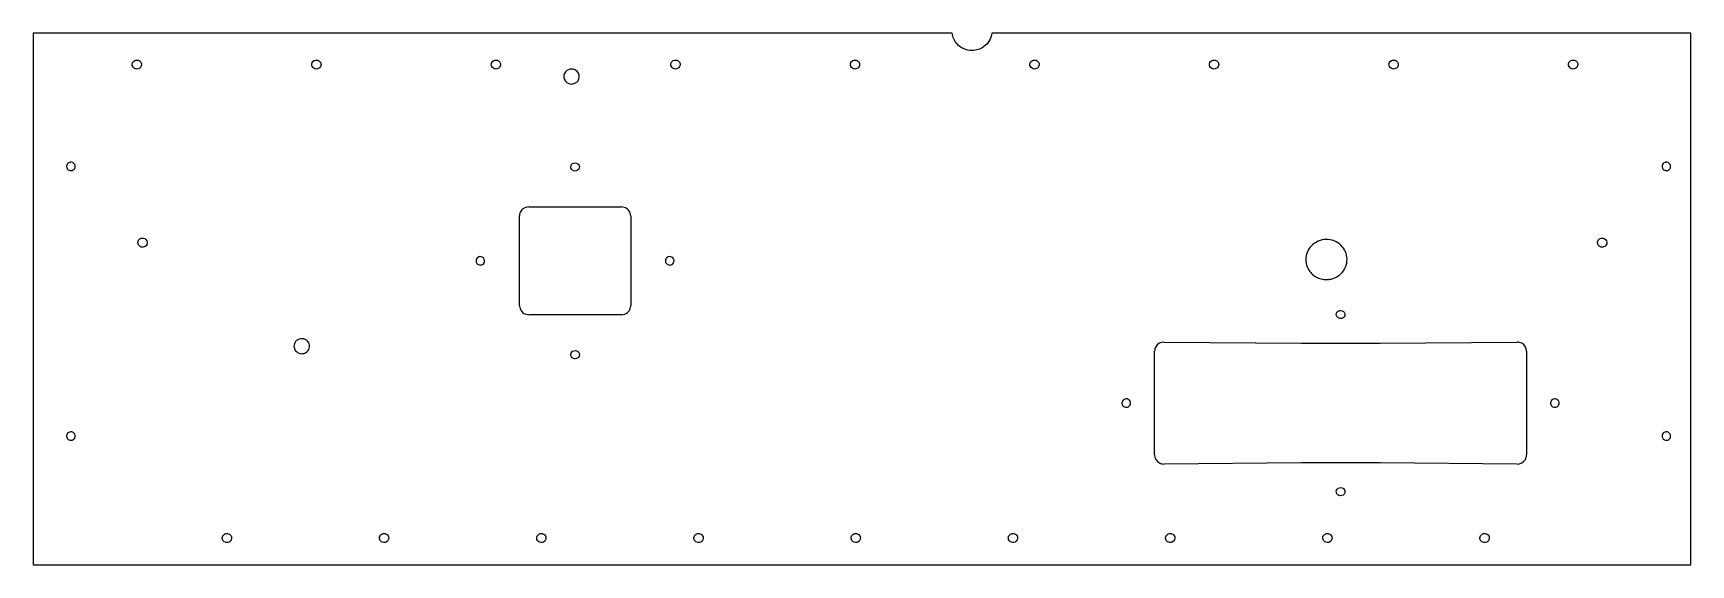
# Model space of a CAD drawing. Header units: millimetres. Extents: x -434 to 100, y -33 to 139.
import ezdxf

# ---------------------------------------------------------------- set-up
doc = ezdxf.new("R2010")
doc.units = ezdxf.units.MM
doc.layers.get('0').update_dxf_attribs({"linetype": 'CONTINUOUS'})

msp = doc.modelspace()

# ---------------------------------------------------------------- linework, layer by layer
for p, q in [((-137.74, 138.5), (-433.72, 138.5)), ((-433.72, 138.5), (-433.72, -32.86)), ((100.08, 138.5), (-125.05, 138.5)), ((100.08, -32.86), (100.08, 138.5)), ((-274.09, 82.5), (-244.29, 82.5)), ((-277.09, 50.67), (-277.09, 79.59)), ((-241.29, 79.59), (-241.29, 50.67)), ((-244.29, 47.75), (-274.09, 47.75)), ((-69.56, 38.94), (-25.4, 38.58)), ((-25.4, 38.58), (-25.4, 38.58)), ((-25.4, 38.58), (0, 38.58)), ((0, 38.58), (44.16, 38.94)), ((0, 38.58), (0, 38.58)), ((-72.58, 2.55), (-72.58, 36.03)), ((47.18, 36.03), (47.18, 2.55)), ((-25.4, 0), (-69.56, -0.36)), ((0, 0), (-25.4, 0)), ((-25.4, 0), (-25.4, 0)), ((44.16, -0.36), (0, 0)), ((0, 0), (0, 0)), ((-433.72, -32.86), (100.08, -32.86))]:
    msp.add_line(p, q)
for points, knots in [([(-131.39, 132.9), (-133.2, 132.9), (-135, 133.69), (-136.19, 135.01), (-137.06, 135.98), (-137.61, 137.22), (-137.74, 138.5)], [-3.141593, -3.141593, -3.141593, -3.141593, -2.28945, -2.28945, -2.28945, -1.663783, -1.663783, -1.663783, -1.663783]), ([(-125.05, 138.5), (-125.22, 136.76), (-126.2, 135.1), (-127.66, 134.07), (-128.74, 133.31), (-130.07, 132.9), (-131.39, 132.9)], [1.663783, 1.663783, 1.663783, 1.663783, 2.515925, 2.515925, 2.515925, 3.141593, 3.141593, 3.141593, 3.141593]), ([(-400.33, 126.93), (-399.91, 126.93), (-399.46, 127.13), (-399.18, 127.45), (-398.92, 127.76), (-398.79, 128.18), (-398.85, 128.58), (-398.9, 128.99), (-399.14, 129.36), (-399.49, 129.59), (-399.93, 129.89), (-400.54, 129.92), (-401.02, 129.68), (-401.62, 129.38), (-401.95, 128.69), (-401.79, 128.05), (-401.67, 127.56), (-401.29, 127.16), (-400.79, 127), (-400.64, 126.96), (-400.48, 126.93), (-400.33, 126.93)], [0, 0, 0, 0, 0.1257063, 0.1257063, 0.1257063, 0.2458451, 0.2458451, 0.2458451, 0.3664808, 0.3664808, 0.3664808, 0.5204317, 0.5204317, 0.5204317, 0.7122716, 0.7122716, 0.7122716, 0.8592485, 0.8592485, 0.8592485, 0.9041116, 0.9041116, 0.9041116, 0.9041116]), ([(-342.52, 126.93), (-342.1, 126.93), (-341.65, 127.13), (-341.37, 127.45), (-341.11, 127.76), (-340.98, 128.18), (-341.03, 128.58), (-341.09, 128.99), (-341.33, 129.36), (-341.68, 129.59), (-342.12, 129.89), (-342.72, 129.92), (-343.21, 129.68), (-343.81, 129.38), (-344.14, 128.69), (-343.98, 128.05), (-343.86, 127.56), (-343.47, 127.16), (-342.98, 127), (-342.83, 126.96), (-342.67, 126.93), (-342.52, 126.93)], [0, 0, 0, 0, 0.1257063, 0.1257063, 0.1257063, 0.2458451, 0.2458451, 0.2458451, 0.3664808, 0.3664808, 0.3664808, 0.5204317, 0.5204317, 0.5204317, 0.7122716, 0.7122716, 0.7122716, 0.8592485, 0.8592485, 0.8592485, 0.9041116, 0.9041116, 0.9041116, 0.9041116]), ([(-284.71, 126.93), (-284.29, 126.93), (-283.84, 127.13), (-283.56, 127.45), (-283.3, 127.76), (-283.17, 128.18), (-283.22, 128.58), (-283.28, 128.99), (-283.52, 129.36), (-283.86, 129.59), (-284.31, 129.89), (-284.91, 129.92), (-285.4, 129.68), (-286, 129.38), (-286.32, 128.69), (-286.17, 128.05), (-286.05, 127.56), (-285.66, 127.16), (-285.17, 127), (-285.01, 126.96), (-284.86, 126.93), (-284.71, 126.93)], [0, 0, 0, 0, 0.1257063, 0.1257063, 0.1257063, 0.2458451, 0.2458451, 0.2458451, 0.3664808, 0.3664808, 0.3664808, 0.5204317, 0.5204317, 0.5204317, 0.7122716, 0.7122716, 0.7122716, 0.8592485, 0.8592485, 0.8592485, 0.9041116, 0.9041116, 0.9041116, 0.9041116]), ([(-226.89, 126.93), (-226.48, 126.93), (-226.02, 127.13), (-225.75, 127.45), (-225.48, 127.76), (-225.35, 128.18), (-225.41, 128.58), (-225.46, 128.99), (-225.7, 129.36), (-226.05, 129.59), (-226.5, 129.89), (-227.1, 129.92), (-227.58, 129.68), (-228.19, 129.38), (-228.51, 128.69), (-228.35, 128.05), (-228.23, 127.56), (-227.85, 127.16), (-227.35, 127), (-227.2, 126.96), (-227.04, 126.93), (-226.89, 126.93)], [0, 0, 0, 0, 0.1257063, 0.1257063, 0.1257063, 0.2458451, 0.2458451, 0.2458451, 0.3664808, 0.3664808, 0.3664808, 0.5204317, 0.5204317, 0.5204317, 0.7122716, 0.7122716, 0.7122716, 0.8592485, 0.8592485, 0.8592485, 0.9041116, 0.9041116, 0.9041116, 0.9041116]), ([(-169.08, 126.93), (-168.66, 126.93), (-168.21, 127.13), (-167.93, 127.45), (-167.67, 127.76), (-167.54, 128.18), (-167.6, 128.58), (-167.65, 128.99), (-167.89, 129.36), (-168.24, 129.59), (-168.68, 129.89), (-169.29, 129.92), (-169.77, 129.68), (-170.37, 129.38), (-170.7, 128.69), (-170.54, 128.05), (-170.42, 127.56), (-170.04, 127.16), (-169.54, 127), (-169.39, 126.96), (-169.23, 126.93), (-169.08, 126.93)], [0, 0, 0, 0, 0.1257063, 0.1257063, 0.1257063, 0.2458451, 0.2458451, 0.2458451, 0.3664808, 0.3664808, 0.3664808, 0.5204317, 0.5204317, 0.5204317, 0.7122716, 0.7122716, 0.7122716, 0.8592485, 0.8592485, 0.8592485, 0.9041116, 0.9041116, 0.9041116, 0.9041116]), ([(-111.27, 126.93), (-110.85, 126.93), (-110.4, 127.13), (-110.12, 127.45), (-109.86, 127.76), (-109.73, 128.18), (-109.78, 128.58), (-109.84, 128.99), (-110.08, 129.36), (-110.43, 129.59), (-110.87, 129.89), (-111.47, 129.92), (-111.96, 129.68), (-112.56, 129.38), (-112.89, 128.69), (-112.73, 128.05), (-112.61, 127.56), (-112.22, 127.16), (-111.73, 127), (-111.58, 126.96), (-111.42, 126.93), (-111.27, 126.93)], [0, 0, 0, 0, 0.1257063, 0.1257063, 0.1257063, 0.2458451, 0.2458451, 0.2458451, 0.3664808, 0.3664808, 0.3664808, 0.5204317, 0.5204317, 0.5204317, 0.7122716, 0.7122716, 0.7122716, 0.8592485, 0.8592485, 0.8592485, 0.9041116, 0.9041116, 0.9041116, 0.9041116]), ([(-53.46, 126.93), (-53.04, 126.93), (-52.59, 127.13), (-52.31, 127.45), (-52.05, 127.76), (-51.92, 128.18), (-51.97, 128.58), (-52.03, 128.99), (-52.27, 129.36), (-52.61, 129.59), (-53.06, 129.89), (-53.66, 129.92), (-54.15, 129.68), (-54.75, 129.38), (-55.07, 128.69), (-54.92, 128.05), (-54.8, 127.56), (-54.41, 127.16), (-53.92, 127), (-53.76, 126.96), (-53.61, 126.93), (-53.46, 126.93)], [0, 0, 0, 0, 0.1257063, 0.1257063, 0.1257063, 0.2458451, 0.2458451, 0.2458451, 0.3664808, 0.3664808, 0.3664808, 0.5204317, 0.5204317, 0.5204317, 0.7122716, 0.7122716, 0.7122716, 0.8592485, 0.8592485, 0.8592485, 0.9041116, 0.9041116, 0.9041116, 0.9041116]), ([(4.36, 126.93), (4.77, 126.93), (5.23, 127.13), (5.5, 127.45), (5.77, 127.76), (5.9, 128.18), (5.84, 128.58), (5.79, 128.99), (5.55, 129.36), (5.2, 129.59), (4.75, 129.89), (4.15, 129.92), (3.67, 129.68), (3.06, 129.38), (2.74, 128.69), (2.9, 128.05), (3.02, 127.56), (3.4, 127.16), (3.9, 127), (4.05, 126.96), (4.21, 126.93), (4.36, 126.93)], [0, 0, 0, 0, 0.1257063, 0.1257063, 0.1257063, 0.2458451, 0.2458451, 0.2458451, 0.3664808, 0.3664808, 0.3664808, 0.5204317, 0.5204317, 0.5204317, 0.7122716, 0.7122716, 0.7122716, 0.8592485, 0.8592485, 0.8592485, 0.9041116, 0.9041116, 0.9041116, 0.9041116]), ([(62.17, 126.93), (62.59, 126.93), (63.04, 127.13), (63.32, 127.45), (63.58, 127.76), (63.71, 128.18), (63.65, 128.58), (63.6, 128.99), (63.36, 129.36), (63.01, 129.59), (62.57, 129.89), (61.96, 129.92), (61.48, 129.68), (60.88, 129.38), (60.55, 128.69), (60.71, 128.05), (60.83, 127.56), (61.21, 127.16), (61.71, 127), (61.86, 126.96), (62.02, 126.93), (62.17, 126.93)], [0, 0, 0, 0, 0.1257063, 0.1257063, 0.1257063, 0.2458451, 0.2458451, 0.2458451, 0.3664808, 0.3664808, 0.3664808, 0.5204317, 0.5204317, 0.5204317, 0.7122716, 0.7122716, 0.7122716, 0.8592485, 0.8592485, 0.8592485, 0.9041116, 0.9041116, 0.9041116, 0.9041116]), ([(-260.34, 126.93), (-259.44, 126.93), (-258.57, 126.42), (-258.14, 125.65), (-257.72, 124.89), (-257.76, 123.91), (-258.25, 123.18), (-258.74, 122.44), (-259.69, 122), (-260.59, 122.09), (-261.49, 122.18), (-262.31, 122.77), (-262.65, 123.57), (-263, 124.39), (-262.85, 125.38), (-262.27, 126.05), (-261.8, 126.6), (-261.08, 126.93), (-260.34, 126.93)], [-3.141593, -3.141593, -3.141593, -3.141593, -2.063444, -2.063444, -2.063444, -0.99433, -0.99433, -0.99433, 0.100521, 0.100521, 0.100521, 1.177002, 1.177002, 1.177002, 2.263244, 2.263244, 2.263244, 3.141593, 3.141593, 3.141593, 3.141593]), ([(-421.58, 94.18), (-421.98, 94.18), (-422.4, 94.37), (-422.66, 94.68), (-422.89, 94.95), (-423.01, 95.33), (-422.97, 95.68), (-422.93, 96.05), (-422.72, 96.42), (-422.4, 96.64), (-421.99, 96.93), (-421.42, 96.98), (-420.96, 96.76), (-420.39, 96.48), (-420.07, 95.83), (-420.22, 95.24), (-420.33, 94.77), (-420.69, 94.39), (-421.16, 94.24), (-421.3, 94.2), (-421.44, 94.18), (-421.58, 94.18)], [0, 0, 0, 0, 0.1192445, 0.1192445, 0.1192445, 0.2247723, 0.2247723, 0.2247723, 0.3380575, 0.3380575, 0.3380575, 0.4834267, 0.4834267, 0.4834267, 0.6636207, 0.6636207, 0.6636207, 0.8030527, 0.8030527, 0.8030527, 0.8438146, 0.8438146, 0.8438146, 0.8438146]), ([(-259.19, 94.06), (-258.62, 94.06), (-258.05, 94.44), (-257.87, 94.97), (-257.68, 95.48), (-257.89, 96.1), (-258.34, 96.42), (-258.81, 96.77), (-259.53, 96.78), (-260.02, 96.45), (-260.47, 96.14), (-260.7, 95.54), (-260.54, 95.03), (-260.38, 94.47), (-259.8, 94.06), (-259.19, 94.06)], [0.0337909, 0.0337909, 0.0337909, 0.0337909, 0.2073241, 0.2073241, 0.2073241, 0.375804, 0.375804, 0.375804, 0.5564197, 0.5564197, 0.5564197, 0.722354, 0.722354, 0.722354, 0.9028499, 0.9028499, 0.9028499, 0.9028499]), ([(92.18, 96.9), (92.58, 96.9), (93, 96.71), (93.26, 96.4), (93.49, 96.13), (93.61, 95.75), (93.57, 95.4), (93.53, 95.03), (93.32, 94.66), (93, 94.44), (92.59, 94.15), (92.02, 94.1), (91.56, 94.32), (90.99, 94.6), (90.67, 95.25), (90.82, 95.85), (90.93, 96.31), (91.29, 96.7), (91.76, 96.84), (91.9, 96.88), (92.04, 96.9), (92.18, 96.9)], [0, 0, 0, 0, 0.1192445, 0.1192445, 0.1192445, 0.2247723, 0.2247723, 0.2247723, 0.3380575, 0.3380575, 0.3380575, 0.4834267, 0.4834267, 0.4834267, 0.6636207, 0.6636207, 0.6636207, 0.8030527, 0.8030527, 0.8030527, 0.8438146, 0.8438146, 0.8438146, 0.8438146]), ([(-274.09, 82.5), (-274.76, 82.5), (-275.48, 82.25), (-276.01, 81.83), (-276.44, 81.48), (-276.77, 81.02), (-276.95, 80.49), (-277.05, 80.19), (-277.09, 79.88), (-277.09, 79.59)], [0, 0, 0, 0, 0.1983325, 0.1983325, 0.1983325, 0.3613393, 0.3613393, 0.3613393, 0.4521595, 0.4521595, 0.4521595, 0.4521595]), ([(-241.29, 79.59), (-241.29, 80.23), (-241.55, 80.95), (-241.99, 81.45), (-242.35, 81.87), (-242.83, 82.19), (-243.37, 82.36), (-243.68, 82.45), (-243.99, 82.5), (-244.29, 82.5)], [-0.4521595, -0.4521595, -0.4521595, -0.4521595, -0.2523864, -0.2523864, -0.2523864, -0.0901287, -0.0901287, -0.0901287, 0, 0, 0, 0]), ([(-398.48, 69.53), (-398.9, 69.53), (-399.35, 69.73), (-399.63, 70.04), (-399.89, 70.35), (-400.02, 70.78), (-399.97, 71.18), (-399.91, 71.58), (-399.68, 71.96), (-399.33, 72.19), (-399.08, 72.36), (-398.78, 72.45), (-398.48, 72.45)], [0, 0, 0, 0, 0.1255783, 0.1255783, 0.1255783, 0.2457084, 0.2457084, 0.2457084, 0.3664326, 0.3664326, 0.3664326, 0.4527677, 0.4527677, 0.4527677, 0.4527677]), ([(-398.48, 72.45), (-398.25, 72.45), (-398.02, 72.39), (-397.8, 72.29), (-397.2, 71.99), (-396.86, 71.29), (-397.02, 70.65), (-397.13, 70.17), (-397.52, 69.76), (-398.01, 69.6), (-398.16, 69.55), (-398.33, 69.53), (-398.48, 69.53)], [0.4527677, 0.4527677, 0.4527677, 0.4527677, 0.5197886, 0.5197886, 0.5197886, 0.712662, 0.712662, 0.712662, 0.8594676, 0.8594676, 0.8594676, 0.9055354, 0.9055354, 0.9055354, 0.9055354]), ([(-17.28, 59.07), (-18.4, 59.07), (-19.61, 59.38), (-20.64, 59.96), (-21.67, 60.55), (-22.49, 61.36), (-23.07, 62.37), (-23.56, 63.21), (-23.84, 64.16), (-23.91, 65.08), (-23.96, 65.82), (-23.89, 66.57), (-23.67, 67.31), (-23.38, 68.3), (-22.82, 69.24), (-22.12, 69.96), (-21.51, 70.6), (-20.75, 71.13), (-19.88, 71.49), (-19.07, 71.83), (-18.19, 72), (-17.35, 72.01), (-16.5, 72.02), (-15.59, 71.86), (-14.75, 71.52), (-13.94, 71.2), (-13.2, 70.71), (-12.61, 70.14), (-12.01, 69.57), (-11.5, 68.84), (-11.15, 68.05), (-10.82, 67.28), (-10.64, 66.44), (-10.63, 65.65), (-10.61, 64.8), (-10.78, 63.9), (-11.13, 63.07), (-11.5, 62.21), (-12.05, 61.44), (-12.71, 60.84), (-13.63, 60), (-14.89, 59.37), (-16.17, 59.16), (-16.54, 59.1), (-16.92, 59.07), (-17.28, 59.07)], [0, 0, 0, 0, 0.336515, 0.336515, 0.336515, 0.677244, 0.677244, 0.677244, 0.956588, 0.956588, 0.956588, 1.181331, 1.181331, 1.181331, 1.483923, 1.483923, 1.483923, 1.748884, 1.748884, 1.748884, 1.99823, 1.99823, 1.99823, 2.254887, 2.254887, 2.254887, 2.502271, 2.502271, 2.502271, 2.75461, 2.75461, 2.75461, 2.99761, 2.99761, 2.99761, 3.259939, 3.259939, 3.259939, 3.529905, 3.529905, 3.529905, 3.903896, 3.903896, 3.903896, 4.012135, 4.012135, 4.012135, 4.012135]), ([(71.52, 69.53), (71.1, 69.53), (70.65, 69.73), (70.37, 70.04), (70.11, 70.35), (69.98, 70.78), (70.03, 71.18), (70.09, 71.58), (70.32, 71.96), (70.67, 72.19), (70.92, 72.36), (71.22, 72.45), (71.52, 72.45)], [0, 0, 0, 0, 0.1255327, 0.1255327, 0.1255327, 0.2457326, 0.2457326, 0.2457326, 0.3665095, 0.3665095, 0.3665095, 0.4527677, 0.4527677, 0.4527677, 0.4527677]), ([(71.52, 72.45), (71.75, 72.45), (71.99, 72.39), (72.2, 72.29), (72.8, 71.99), (73.14, 71.29), (72.98, 70.65), (72.87, 70.17), (72.48, 69.76), (71.99, 69.6), (71.84, 69.55), (71.67, 69.53), (71.52, 69.53)], [0.4527677, 0.4527677, 0.4527677, 0.4527677, 0.5198097, 0.5198097, 0.5198097, 0.7126725, 0.7126725, 0.7126725, 0.8594794, 0.8594794, 0.8594794, 0.9055354, 0.9055354, 0.9055354, 0.9055354]), ([(-289.72, 63.77), (-290.12, 63.77), (-290.54, 63.96), (-290.8, 64.27), (-291.03, 64.54), (-291.15, 64.91), (-291.11, 65.26), (-291.07, 65.64), (-290.86, 66), (-290.54, 66.23), (-290.13, 66.51), (-289.56, 66.57), (-289.1, 66.34), (-288.53, 66.07), (-288.21, 65.42), (-288.36, 64.82), (-288.47, 64.36), (-288.83, 63.97), (-289.3, 63.83), (-289.44, 63.79), (-289.58, 63.77), (-289.72, 63.77)], [0, 0, 0, 0, 0.1192445, 0.1192445, 0.1192445, 0.2247723, 0.2247723, 0.2247723, 0.3380575, 0.3380575, 0.3380575, 0.4834267, 0.4834267, 0.4834267, 0.6636207, 0.6636207, 0.6636207, 0.8030527, 0.8030527, 0.8030527, 0.8438146, 0.8438146, 0.8438146, 0.8438146]), ([(-228.72, 63.77), (-229.12, 63.77), (-229.54, 63.96), (-229.8, 64.27), (-230.03, 64.54), (-230.15, 64.91), (-230.11, 65.26), (-230.07, 65.64), (-229.86, 66), (-229.54, 66.23), (-229.13, 66.51), (-228.56, 66.57), (-228.1, 66.34), (-227.53, 66.07), (-227.21, 65.42), (-227.36, 64.82), (-227.47, 64.36), (-227.83, 63.97), (-228.3, 63.83), (-228.44, 63.79), (-228.58, 63.77), (-228.72, 63.77)], [0, 0, 0, 0, 0.1192445, 0.1192445, 0.1192445, 0.2247723, 0.2247723, 0.2247723, 0.3380575, 0.3380575, 0.3380575, 0.4834267, 0.4834267, 0.4834267, 0.6636207, 0.6636207, 0.6636207, 0.8030527, 0.8030527, 0.8030527, 0.8438146, 0.8438146, 0.8438146, 0.8438146]), ([(-277.09, 50.67), (-277.09, 50.02), (-276.84, 49.31), (-276.4, 48.8), (-276.04, 48.38), (-275.56, 48.07), (-275.01, 47.89), (-274.71, 47.8), (-274.4, 47.75), (-274.09, 47.75)], [0.4526977, 0.4526977, 0.4526977, 0.4526977, 0.6524708, 0.6524708, 0.6524708, 0.8147285, 0.8147285, 0.8147285, 0.9048572, 0.9048572, 0.9048572, 0.9048572]), ([(-244.29, 47.75), (-243.63, 47.75), (-242.9, 48), (-242.38, 48.42), (-241.95, 48.77), (-241.62, 49.24), (-241.44, 49.77), (-241.34, 50.06), (-241.29, 50.37), (-241.29, 50.67)], [0.9048572, 0.9048572, 0.9048572, 0.9048572, 1.1031898, 1.1031898, 1.1031898, 1.2661965, 1.2661965, 1.2661965, 1.3570168, 1.3570168, 1.3570168, 1.3570168]), ([(-12.69, 46.49), (-12.12, 46.49), (-11.56, 46.86), (-11.37, 47.39), (-11.19, 47.89), (-11.37, 48.49), (-11.8, 48.82), (-12.27, 49.19), (-12.98, 49.22), (-13.48, 48.9), (-13.93, 48.61), (-14.17, 48.06), (-14.07, 47.55), (-13.95, 47), (-13.43, 46.56), (-12.85, 46.5), (-12.8, 46.49), (-12.75, 46.49), (-12.69, 46.49)], [0.0304172, 0.0304172, 0.0304172, 0.0304172, 0.2031014, 0.2031014, 0.2031014, 0.3680286, 0.3680286, 0.3680286, 0.5489223, 0.5489223, 0.5489223, 0.7089197, 0.7089197, 0.7089197, 0.8841744, 0.8841744, 0.8841744, 0.8996692, 0.8996692, 0.8996692, 0.8996692]), ([(-347.24, 35.18), (-347.85, 35.18), (-348.52, 35.44), (-348.96, 35.85), (-349.34, 36.2), (-349.62, 36.7), (-349.71, 37.21), (-349.79, 37.73), (-349.71, 38.25), (-349.46, 38.72), (-349.16, 39.28), (-348.66, 39.7), (-348.05, 39.91), (-347.42, 40.11), (-346.74, 40.07), (-346.14, 39.79), (-345.54, 39.5), (-345.09, 39), (-344.87, 38.39), (-344.66, 37.77), (-344.71, 37.11), (-345, 36.53), (-345.3, 35.96), (-345.8, 35.52), (-346.43, 35.31), (-346.69, 35.23), (-346.98, 35.18), (-347.24, 35.18)], [0, 0, 0, 0, 0.181886, 0.181886, 0.181886, 0.336648, 0.336648, 0.336648, 0.490626, 0.490626, 0.490626, 0.674581, 0.674581, 0.674581, 0.862468, 0.862468, 0.862468, 1.051874, 1.051874, 1.051874, 1.240576, 1.240576, 1.240576, 1.427353, 1.427353, 1.427353, 1.506954, 1.506954, 1.506954, 1.506954]), ([(-69.56, 38.94), (-70.63, 38.95), (-71.68, 38.36), (-72.2, 37.45), (-72.45, 37.02), (-72.58, 36.53), (-72.58, 36.03)], [0, 0, 0, 0, 0.3219023, 0.3219023, 0.3219023, 0.4751368, 0.4751368, 0.4751368, 0.4751368]), ([(47.18, 36.03), (47.18, 37.07), (46.57, 38.08), (45.63, 38.58), (45.18, 38.82), (44.67, 38.95), (44.16, 38.94)], [0, 0, 0, 0, 0.3217207, 0.3217207, 0.3217207, 0.4751628, 0.4751628, 0.4751628, 0.4751628]), ([(-259.19, 33.55), (-258.62, 33.55), (-258.06, 33.92), (-257.87, 34.45), (-257.69, 34.95), (-257.87, 35.55), (-258.3, 35.88), (-258.77, 36.25), (-259.48, 36.28), (-259.99, 35.96), (-260.43, 35.67), (-260.67, 35.12), (-260.57, 34.62), (-260.45, 34.06), (-259.93, 33.62), (-259.35, 33.56), (-259.3, 33.56), (-259.25, 33.55), (-259.19, 33.55)], [0.0304172, 0.0304172, 0.0304172, 0.0304172, 0.2031014, 0.2031014, 0.2031014, 0.3680286, 0.3680286, 0.3680286, 0.5489223, 0.5489223, 0.5489223, 0.7089197, 0.7089197, 0.7089197, 0.8841744, 0.8841744, 0.8841744, 0.8996692, 0.8996692, 0.8996692, 0.8996692]), ([(-81.72, 17.91), (-82.12, 17.91), (-82.54, 18.1), (-82.8, 18.4), (-83.03, 18.68), (-83.15, 19.05), (-83.11, 19.4), (-83.07, 19.78), (-82.86, 20.14), (-82.54, 20.36), (-82.13, 20.65), (-81.56, 20.7), (-81.1, 20.48), (-80.53, 20.21), (-80.21, 19.56), (-80.36, 18.96), (-80.47, 18.5), (-80.83, 18.11), (-81.3, 17.97), (-81.44, 17.93), (-81.58, 17.91), (-81.72, 17.91)], [0, 0, 0, 0, 0.1192445, 0.1192445, 0.1192445, 0.2247723, 0.2247723, 0.2247723, 0.3380575, 0.3380575, 0.3380575, 0.4834267, 0.4834267, 0.4834267, 0.6636207, 0.6636207, 0.6636207, 0.8030527, 0.8030527, 0.8030527, 0.8438146, 0.8438146, 0.8438146, 0.8438146]), ([(56.28, 17.91), (55.88, 17.91), (55.46, 18.1), (55.2, 18.4), (54.97, 18.68), (54.85, 19.05), (54.89, 19.4), (54.93, 19.78), (55.14, 20.14), (55.46, 20.36), (55.87, 20.65), (56.44, 20.7), (56.9, 20.48), (57.47, 20.21), (57.79, 19.56), (57.64, 18.96), (57.53, 18.5), (57.17, 18.11), (56.7, 17.97), (56.56, 17.93), (56.42, 17.91), (56.28, 17.91)], [0, 0, 0, 0, 0.1192445, 0.1192445, 0.1192445, 0.2247723, 0.2247723, 0.2247723, 0.3380575, 0.3380575, 0.3380575, 0.4834267, 0.4834267, 0.4834267, 0.6636207, 0.6636207, 0.6636207, 0.8030527, 0.8030527, 0.8030527, 0.8438146, 0.8438146, 0.8438146, 0.8438146]), ([(-421.58, 7.28), (-421.98, 7.28), (-422.4, 7.48), (-422.66, 7.78), (-422.89, 8.06), (-423.01, 8.43), (-422.97, 8.78), (-422.93, 9.16), (-422.72, 9.52), (-422.4, 9.74), (-421.99, 10.03), (-421.42, 10.08), (-420.96, 9.86), (-420.39, 9.59), (-420.07, 8.94), (-420.22, 8.34), (-420.33, 7.88), (-420.69, 7.49), (-421.16, 7.35), (-421.3, 7.3), (-421.44, 7.28), (-421.58, 7.28)], [0, 0, 0, 0, 0.1192445, 0.1192445, 0.1192445, 0.2247723, 0.2247723, 0.2247723, 0.3380575, 0.3380575, 0.3380575, 0.4834267, 0.4834267, 0.4834267, 0.6636207, 0.6636207, 0.6636207, 0.8030527, 0.8030527, 0.8030527, 0.8438146, 0.8438146, 0.8438146, 0.8438146]), ([(92.18, 10), (92.58, 10), (93, 9.81), (93.26, 9.5), (93.49, 9.23), (93.61, 8.86), (93.57, 8.51), (93.53, 8.13), (93.32, 7.77), (93, 7.54), (92.59, 7.26), (92.02, 7.2), (91.56, 7.43), (90.99, 7.7), (90.67, 8.35), (90.82, 8.95), (90.93, 9.41), (91.29, 9.8), (91.76, 9.94), (91.9, 9.98), (92.04, 10), (92.18, 10)], [0, 0, 0, 0, 0.1192445, 0.1192445, 0.1192445, 0.2247723, 0.2247723, 0.2247723, 0.3380575, 0.3380575, 0.3380575, 0.4834267, 0.4834267, 0.4834267, 0.6636207, 0.6636207, 0.6636207, 0.8030527, 0.8030527, 0.8030527, 0.8438146, 0.8438146, 0.8438146, 0.8438146]), ([(-72.58, 2.55), (-72.58, 1.51), (-71.97, 0.5), (-71.03, 0), (-70.58, -0.24), (-70.07, -0.37), (-69.56, -0.36)], [0, 0, 0, 0, 0.3217207, 0.3217207, 0.3217207, 0.4751628, 0.4751628, 0.4751628, 0.4751628]), ([(44.16, -0.36), (45.23, -0.37), (46.28, 0.22), (46.8, 1.13), (47.05, 1.56), (47.18, 2.05), (47.18, 2.55)], [0, 0, 0, 0, 0.3219023, 0.3219023, 0.3219023, 0.4751368, 0.4751368, 0.4751368, 0.4751368]), ([(-12.69, -10.6), (-12.12, -10.6), (-11.56, -10.23), (-11.37, -9.7), (-11.19, -9.2), (-11.37, -8.6), (-11.8, -8.27), (-12.27, -7.9), (-12.98, -7.87), (-13.48, -8.19), (-13.93, -8.48), (-14.17, -9.03), (-14.07, -9.54), (-13.95, -10.09), (-13.43, -10.53), (-12.85, -10.59), (-12.8, -10.6), (-12.75, -10.6), (-12.69, -10.6)], [0.0304172, 0.0304172, 0.0304172, 0.0304172, 0.2031014, 0.2031014, 0.2031014, 0.3680286, 0.3680286, 0.3680286, 0.5489223, 0.5489223, 0.5489223, 0.7089197, 0.7089197, 0.7089197, 0.8841744, 0.8841744, 0.8841744, 0.8996692, 0.8996692, 0.8996692, 0.8996692]), ([(-371.33, -22.76), (-371.75, -22.76), (-372.2, -22.96), (-372.48, -23.28), (-372.74, -23.58), (-372.87, -24.01), (-372.82, -24.41), (-372.76, -24.81), (-372.52, -25.19), (-372.18, -25.42), (-371.73, -25.71), (-371.13, -25.75), (-370.64, -25.51), (-370.04, -25.21), (-369.72, -24.51), (-369.87, -23.88), (-369.99, -23.39), (-370.38, -22.98), (-370.87, -22.83), (-371.03, -22.78), (-371.18, -22.76), (-371.33, -22.76)], [0, 0, 0, 0, 0.1257063, 0.1257063, 0.1257063, 0.2458449, 0.2458449, 0.2458449, 0.3664809, 0.3664809, 0.3664809, 0.5204329, 0.5204329, 0.5204329, 0.7122726, 0.7122726, 0.7122726, 0.8592485, 0.8592485, 0.8592485, 0.9041123, 0.9041123, 0.9041123, 0.9041123]), ([(-320.71, -22.76), (-321.13, -22.76), (-321.58, -22.96), (-321.86, -23.28), (-322.12, -23.58), (-322.25, -24.01), (-322.19, -24.41), (-322.14, -24.81), (-321.9, -25.19), (-321.55, -25.42), (-321.11, -25.71), (-320.5, -25.75), (-320.02, -25.51), (-319.42, -25.21), (-319.09, -24.51), (-319.25, -23.88), (-319.37, -23.39), (-319.75, -22.98), (-320.25, -22.83), (-320.4, -22.78), (-320.56, -22.76), (-320.71, -22.76)], [0, 0, 0, 0, 0.1257063, 0.1257063, 0.1257063, 0.2458449, 0.2458449, 0.2458449, 0.3664809, 0.3664809, 0.3664809, 0.5204329, 0.5204329, 0.5204329, 0.7122726, 0.7122726, 0.7122726, 0.8592485, 0.8592485, 0.8592485, 0.9041123, 0.9041123, 0.9041123, 0.9041123]), ([(-270.08, -22.76), (-270.5, -22.76), (-270.95, -22.96), (-271.23, -23.28), (-271.49, -23.58), (-271.62, -24.01), (-271.57, -24.41), (-271.51, -24.81), (-271.27, -25.19), (-270.93, -25.42), (-270.48, -25.71), (-269.88, -25.75), (-269.39, -25.51), (-268.79, -25.21), (-268.47, -24.51), (-268.62, -23.88), (-268.74, -23.39), (-269.13, -22.98), (-269.62, -22.83), (-269.78, -22.78), (-269.93, -22.76), (-270.08, -22.76)], [0, 0, 0, 0, 0.1257063, 0.1257063, 0.1257063, 0.2458449, 0.2458449, 0.2458449, 0.3664809, 0.3664809, 0.3664809, 0.5204329, 0.5204329, 0.5204329, 0.7122726, 0.7122726, 0.7122726, 0.8592485, 0.8592485, 0.8592485, 0.9041123, 0.9041123, 0.9041123, 0.9041123]), ([(-219.46, -22.76), (-219.88, -22.76), (-220.33, -22.96), (-220.61, -23.28), (-220.87, -23.58), (-221, -24.01), (-220.94, -24.41), (-220.89, -24.81), (-220.65, -25.19), (-220.3, -25.42), (-219.86, -25.71), (-219.25, -25.75), (-218.77, -25.51), (-218.17, -25.21), (-217.84, -24.51), (-218, -23.88), (-218.12, -23.39), (-218.5, -22.98), (-219, -22.83), (-219.15, -22.78), (-219.31, -22.76), (-219.46, -22.76)], [0, 0, 0, 0, 0.1257063, 0.1257063, 0.1257063, 0.2458449, 0.2458449, 0.2458449, 0.3664809, 0.3664809, 0.3664809, 0.5204329, 0.5204329, 0.5204329, 0.7122726, 0.7122726, 0.7122726, 0.8592485, 0.8592485, 0.8592485, 0.9041123, 0.9041123, 0.9041123, 0.9041123]), ([(-168.83, -22.76), (-169.25, -22.76), (-169.7, -22.96), (-169.98, -23.28), (-170.24, -23.58), (-170.37, -24.01), (-170.32, -24.41), (-170.26, -24.81), (-170.02, -25.19), (-169.68, -25.42), (-169.23, -25.71), (-168.63, -25.75), (-168.14, -25.51), (-167.54, -25.21), (-167.22, -24.51), (-167.37, -23.88), (-167.49, -23.39), (-167.88, -22.98), (-168.37, -22.83), (-168.53, -22.78), (-168.68, -22.76), (-168.83, -22.76)], [0, 0, 0, 0, 0.1257063, 0.1257063, 0.1257063, 0.2458449, 0.2458449, 0.2458449, 0.3664809, 0.3664809, 0.3664809, 0.5204329, 0.5204329, 0.5204329, 0.7122726, 0.7122726, 0.7122726, 0.8592485, 0.8592485, 0.8592485, 0.9041123, 0.9041123, 0.9041123, 0.9041123]), ([(-118.21, -22.76), (-118.63, -22.76), (-119.08, -22.96), (-119.36, -23.28), (-119.62, -23.58), (-119.75, -24.01), (-119.69, -24.41), (-119.64, -24.81), (-119.4, -25.19), (-119.05, -25.42), (-118.61, -25.71), (-118, -25.75), (-117.52, -25.51), (-116.92, -25.21), (-116.59, -24.51), (-116.75, -23.88), (-116.87, -23.39), (-117.25, -22.98), (-117.75, -22.83), (-117.9, -22.78), (-118.06, -22.76), (-118.21, -22.76)], [0, 0, 0, 0, 0.1257063, 0.1257063, 0.1257063, 0.2458449, 0.2458449, 0.2458449, 0.3664809, 0.3664809, 0.3664809, 0.5204329, 0.5204329, 0.5204329, 0.7122726, 0.7122726, 0.7122726, 0.8592485, 0.8592485, 0.8592485, 0.9041123, 0.9041123, 0.9041123, 0.9041123]), ([(-67.58, -22.76), (-68, -22.76), (-68.45, -22.96), (-68.73, -23.28), (-68.99, -23.58), (-69.12, -24.01), (-69.07, -24.41), (-69.01, -24.81), (-68.77, -25.19), (-68.43, -25.42), (-67.98, -25.71), (-67.38, -25.75), (-66.89, -25.51), (-66.29, -25.21), (-65.97, -24.51), (-66.12, -23.88), (-66.24, -23.39), (-66.63, -22.98), (-67.12, -22.83), (-67.28, -22.78), (-67.43, -22.76), (-67.58, -22.76)], [0, 0, 0, 0, 0.1257063, 0.1257063, 0.1257063, 0.2458449, 0.2458449, 0.2458449, 0.3664809, 0.3664809, 0.3664809, 0.5204329, 0.5204329, 0.5204329, 0.7122726, 0.7122726, 0.7122726, 0.8592485, 0.8592485, 0.8592485, 0.9041123, 0.9041123, 0.9041123, 0.9041123]), ([(-16.96, -22.76), (-17.38, -22.76), (-17.83, -22.96), (-18.11, -23.28), (-18.37, -23.58), (-18.5, -24.01), (-18.44, -24.41), (-18.39, -24.81), (-18.15, -25.19), (-17.8, -25.42), (-17.36, -25.71), (-16.75, -25.75), (-16.27, -25.51), (-15.67, -25.21), (-15.34, -24.51), (-15.5, -23.88), (-15.62, -23.39), (-16, -22.98), (-16.5, -22.83), (-16.65, -22.78), (-16.81, -22.76), (-16.96, -22.76)], [0, 0, 0, 0, 0.1257063, 0.1257063, 0.1257063, 0.2458449, 0.2458449, 0.2458449, 0.3664809, 0.3664809, 0.3664809, 0.5204329, 0.5204329, 0.5204329, 0.7122726, 0.7122726, 0.7122726, 0.8592485, 0.8592485, 0.8592485, 0.9041123, 0.9041123, 0.9041123, 0.9041123]), ([(33.67, -22.76), (33.25, -22.76), (32.8, -22.96), (32.52, -23.28), (32.26, -23.58), (32.13, -24.01), (32.18, -24.41), (32.24, -24.81), (32.48, -25.19), (32.82, -25.42), (33.27, -25.71), (33.87, -25.75), (34.36, -25.51), (34.96, -25.21), (35.28, -24.51), (35.13, -23.88), (35.01, -23.39), (34.62, -22.98), (34.13, -22.83), (33.97, -22.78), (33.82, -22.76), (33.67, -22.76)], [0, 0, 0, 0, 0.1257063, 0.1257063, 0.1257063, 0.2458449, 0.2458449, 0.2458449, 0.3664809, 0.3664809, 0.3664809, 0.5204329, 0.5204329, 0.5204329, 0.7122726, 0.7122726, 0.7122726, 0.8592485, 0.8592485, 0.8592485, 0.9041123, 0.9041123, 0.9041123, 0.9041123])]:
    msp.add_open_spline(points, degree=3, knots=knots)

doc.saveas('drawing.dxf')
